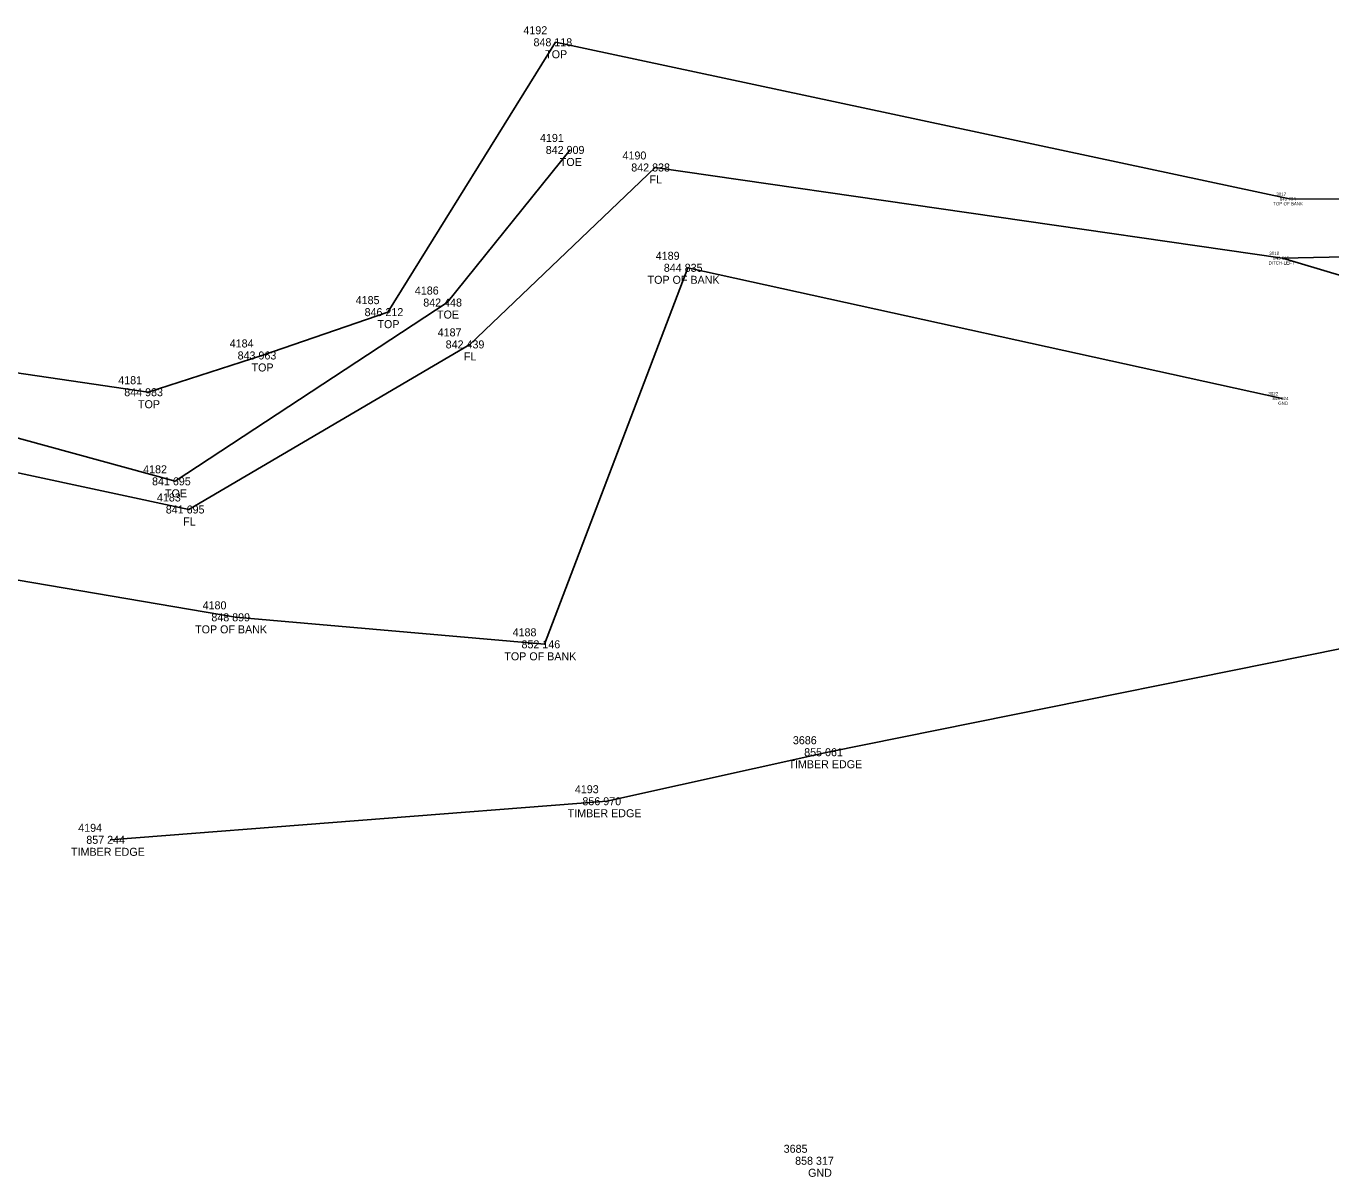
# Model space of a CAD drawing. Extents: x 2388430 to 2417872, y 1977865 to 2044361.
# Drawn here: x 2389130.7 to 2389293.6, y 2003750.1 to 2003893.8 of the extents above; entities that cross this region are included whole.
import ezdxf

# ---------------------------------------------------------------- set-up
doc = ezdxf.new("R2010")
doc.units = 0
for name, color, linetype in [('Topo_Ditch Line', 7, 'Continuous'), ('Topo_Miscellaneous', 7, 'Continuous'), ('Topo_Point Descriptions', 7, 'Continuous'), ('Topo_Point Elevations', 7, 'Continuous'), ('Topo_Point Ground Shots', 7, 'Continuous'), ('Topo_Point Numbers', 7, 'Continuous'), ('Topo_Woods and Brush', 7, 'Continuous')]:
    doc.layers.add(name, color=color, linetype=linetype)

msp = doc.modelspace()

# ---------------------------------------------------------------- linework, layer by layer
at = {"layer": 'Topo_Ditch Line'}
msp.add_line((2389287.59, 2003864.85), (2389287.59, 2003864.85), dxfattribs=at)
for points in [[(2388953.67, 2003863.69), (2389022.81, 2003833.55), (2389029.06, 2003857.73), (2389065.19, 2003844.51), (2389108.66, 2003842.52), (2389151, 2003833.45), (2389186.07, 2003854.07), (2389209.25, 2003876.17), (2389287.59, 2003864.85)], [(2389371.4, 2003859.26), (2389352.05, 2003863.24), (2389334.26, 2003865.86), (2389287.59, 2003864.85)], [(2389371.36, 2003853.08), (2389351.8, 2003852.27), (2389329.67, 2003858.3), (2389319.7, 2003855.26), (2389287.59, 2003864.85)]]:
    msp.add_lwpolyline(points, dxfattribs=at)
at = {"layer": 'Topo_Miscellaneous'}
for p, q in [((2389196.78, 2003891.81), (2389196.78, 2003891.81)), ((2389198.61, 2003878.36), (2389198.61, 2003878.36)), ((2389209.25, 2003876.17), (2389209.25, 2003876.17)), ((2389288.46, 2003872.24), (2389288.46, 2003872.24)), ((2389213.32, 2003863.64), (2389213.32, 2003863.64)), ((2389183.27, 2003859.3), (2389183.27, 2003859.3)), ((2389175.84, 2003858.1), (2389175.84, 2003858.1)), ((2389186.07, 2003854.07), (2389186.07, 2003854.07)), ((2389160.1, 2003852.69), (2389160.1, 2003852.69)), ((2389145.92, 2003848.1), (2389145.92, 2003848.1)), ((2389149.29, 2003836.97), (2389149.29, 2003836.97)), ((2389151, 2003833.45), (2389151, 2003833.45)), ((2389156.8, 2003819.98), (2389156.8, 2003819.98)), ((2389195.43, 2003816.61), (2389195.43, 2003816.61))]:
    msp.add_line(p, q, dxfattribs=at)
for points in [[(2389066.55, 2003855.98), (2389112.76, 2003852.99), (2389145.92, 2003848.1), (2389160.1, 2003852.69), (2389175.84, 2003858.1), (2389196.78, 2003891.81), (2389288.46, 2003872.24)], [(2389108.36, 2003848.19), (2389149.29, 2003836.97), (2389183.27, 2003859.3), (2389198.61, 2003878.36)], [(2389372.16, 2003868.79), (2389362.96, 2003868.62), (2389340.48, 2003871.99), (2389288.46, 2003872.24)], [(2389071.75, 2003825.15), (2389112.02, 2003827.64), (2389156.8, 2003819.98), (2389195.43, 2003816.61), (2389213.32, 2003863.64), (2389287.56, 2003847.32), (2389287.56, 2003847.32)]]:
    msp.add_lwpolyline(points, dxfattribs=at)
at = {"layer": 'Topo_Point Ground Shots'}
for p, q in [((2389287.56, 2003847.32), (2389287.56, 2003847.32)), ((2389229.59, 2003752.1), (2389229.59, 2003752.1))]:
    msp.add_line(p, q, dxfattribs=at)
at = {"layer": 'Topo_Woods and Brush'}
for p, q in [((2389230.79, 2003803.13), (2389230.79, 2003803.13)), ((2389203.22, 2003797.01), (2389203.22, 2003797.01)), ((2389141.18, 2003792.19), (2389141.18, 2003792.19))]:
    msp.add_line(p, q, dxfattribs=at)
msp.add_lwpolyline([(2389346.98, 2003803.35), (2389344.24, 2003818.12), (2389308.79, 2003818.88), (2389230.79, 2003803.13), (2389203.22, 2003797.01), (2389141.18, 2003792.19)], dxfattribs=at)

# ---------------------------------------------------------------- texts
at = {"layer": 'Topo_Point Descriptions'}
for s, height, p in [('TOP', 1, (2389195.5, 2003889.81)), ('TOE', 1, (2389197.33, 2003876.36)), ('FL', 1, (2389208.52, 2003874.17)), ('TOP OF BANK', 0.4, (2389286.44, 2003871.44)), ('DITCH-LEFT', 0.4, (2389285.87, 2003864.05)), ('TOP OF BANK', 1, (2389208.29, 2003861.64)), ('TOE', 1, (2389181.99, 2003857.3)), ('TOP', 1, (2389174.55, 2003856.1)), ('FL', 1, (2389185.34, 2003852.07)), ('TOP', 1, (2389158.82, 2003850.69)), ('TOP', 1, (2389144.64, 2003846.1)), ('GND', 0.4, (2389287.06, 2003846.52)), ('TOE', 1, (2389148.01, 2003834.97)), ('FL', 1, (2389150.27, 2003831.45)), ('TOP OF BANK', 1, (2389151.77, 2003817.98)), ('TOP OF BANK', 1, (2389190.4, 2003814.61)), ('TIMBER EDGE', 1, (2389225.88, 2003801.13)), ('TIMBER EDGE', 1, (2389198.31, 2003795.01)), ('TIMBER EDGE', 1, (2389136.27, 2003790.19)), ('GND', 1, (2389228.34, 2003750.1))]:
    msp.add_text(s, height=height, dxfattribs=at).set_placement(p)
at = {"layer": 'Topo_Point Elevations'}
for s, height, p in [('848 118', 1, (2389194.04, 2003891.31)), ('842 909', 1, (2389195.57, 2003877.86)), ('842 838', 1, (2389206.25, 2003875.67)), ('849 794', 0.4, (2389287.26, 2003872.04)), ('844 835', 1, (2389210.32, 2003863.14)), ('843 615', 0.4, (2389286.43, 2003864.65)), ('842 448', 1, (2389180.27, 2003858.8)), ('846 212', 1, (2389172.94, 2003857.6)), ('842 439', 1, (2389183.07, 2003853.57)), ('843 963', 1, (2389157.08, 2003852.19)), ('844 983', 1, (2389142.92, 2003847.6)), ('849 024', 0.4, (2389286.35, 2003847.12)), ('841 695', 1, (2389146.39, 2003836.47)), ('841 695', 1, (2389148.11, 2003832.95)), ('848 899', 1, (2389153.8, 2003819.48)), ('852 146', 1, (2389192.54, 2003816.11)), ('855 061', 1, (2389227.85, 2003802.63)), ('856 970', 1, (2389200.15, 2003796.51)), ('857 244', 1, (2389138.18, 2003791.69)), ('858 317', 1, (2389226.72, 2003751.6))]:
    msp.add_text(s, height=height, dxfattribs=at).set_placement(p)
at = {"layer": 'Topo_Point Numbers'}
for s, height, p in [('4192', 1, (2389192.78, 2003892.81)), ('4191', 1, (2389194.85, 2003879.36)), ('4190', 1, (2389205.16, 2003877.17)), ('3017', 0.4, (2389286.82, 2003872.64)), ('4189', 1, (2389209.31, 2003864.64)), ('3018', 0.4, (2389285.95, 2003865.25)), ('4186', 1, (2389179.22, 2003860.3)), ('4185', 1, (2389171.83, 2003859.1)), ('4187', 1, (2389182.07, 2003855.07)), ('4184', 1, (2389156.09, 2003853.69)), ('4181', 1, (2389142.17, 2003849.1)), ('3022', 0.4, (2389285.83, 2003847.72)), ('4182', 1, (2389145.28, 2003837.97)), ('4183', 1, (2389147, 2003834.45)), ('4180', 1, (2389152.71, 2003820.98)), ('4188', 1, (2389191.43, 2003817.61)), ('3686', 1, (2389226.44, 2003804.13)), ('4193', 1, (2389199.21, 2003798.01)), ('4194', 1, (2389137.17, 2003793.19)), ('3685', 1, (2389225.29, 2003753.1))]:
    msp.add_text(s, height=height, dxfattribs=at).set_placement(p)

doc.saveas('drawing.dxf')
